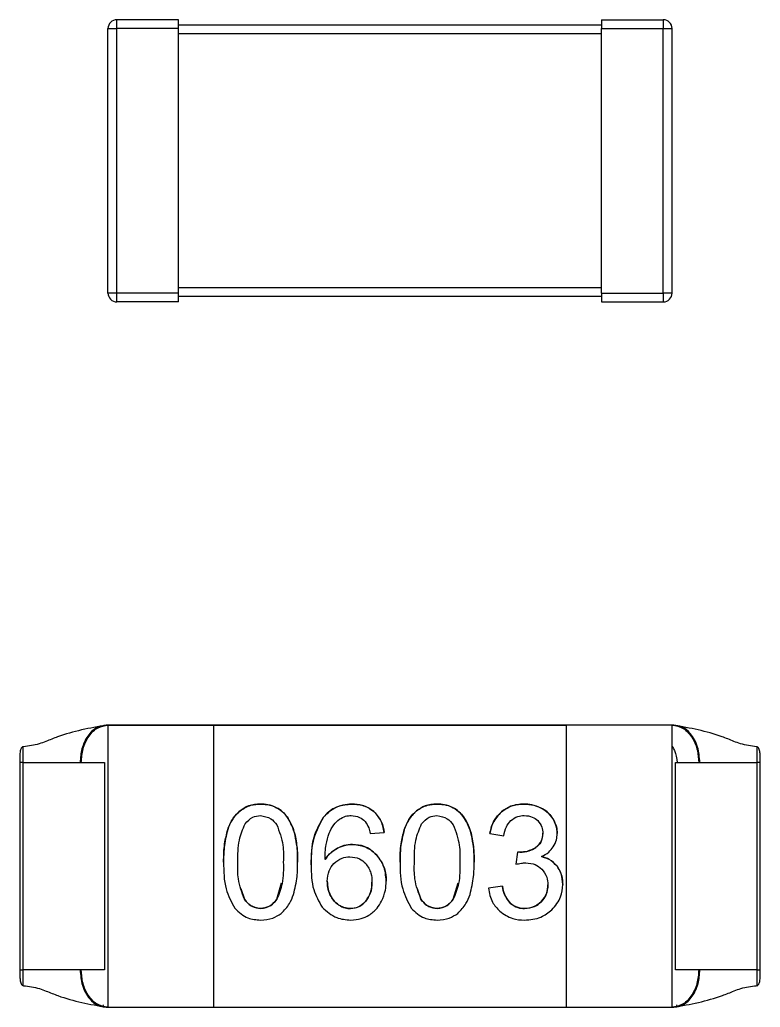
# Model space of a CAD drawing. Header units: millimetres. Extents: x 5 to 292, y 5 to 205.
# Drawn here: x 64.814 to 66.915, y 125.082 to 127.882 of the extents above; entities that cross this region are included whole.
import ezdxf

# ---------------------------------------------------------------- set-up
doc = ezdxf.new("R2010")
doc.units = ezdxf.units.MM

msp = doc.modelspace()

# ---------------------------------------------------------------- linework, layer by layer
at = {"color": 7, "linetype": 'Continuous', "lineweight": 25}
for p, q in [((65.0646, 127.1073), (65.0646, 127.8573)), ((65.0646, 127.8573), (65.0896, 127.8573)), ((65.0896, 127.8573), (65.0896, 127.8823)), ((65.2646, 127.8823), (65.0896, 127.8823)), ((65.2646, 127.8573), (65.0896, 127.8573)), ((65.0896, 127.1073), (65.0896, 127.8573)), ((65.2646, 127.8573), (65.2646, 127.8823)), ((66.4646, 127.8673), (65.2646, 127.8673)), ((65.2646, 127.1073), (65.2646, 127.8573)), ((66.4646, 127.8823), (66.6396, 127.8823)), ((66.4646, 127.8823), (66.4646, 127.8573)), ((66.4646, 127.8573), (66.6396, 127.8573)), ((66.4646, 127.1073), (66.4646, 127.8573)), ((66.6396, 127.8823), (66.6396, 127.8573)), ((66.6396, 127.1073), (66.6396, 127.8573)), ((66.6396, 127.8573), (66.6646, 127.8573)), ((66.6646, 127.1073), (66.6646, 127.8573)), ((66.4646, 127.8423), (65.2646, 127.8423)), ((65.0896, 127.1073), (65.0646, 127.1073)), ((65.0896, 127.0823), (65.0896, 127.1073)), ((65.2646, 127.1073), (65.0896, 127.1073)), ((66.4646, 127.1223), (65.2646, 127.1223)), ((65.2646, 127.0823), (65.2646, 127.1073)), ((66.4646, 127.1073), (66.6396, 127.1073)), ((66.4646, 127.1073), (66.4646, 127.0823)), ((66.6646, 127.1073), (66.6396, 127.1073)), ((66.6396, 127.1073), (66.6396, 127.0823)), ((65.2646, 127.0823), (65.0896, 127.0823)), ((66.4646, 127.0973), (65.2646, 127.0973)), ((66.4646, 127.0823), (66.6396, 127.0823)), ((65.0644, 125.8821), (65.0598, 125.8821)), ((65.3644, 125.8821), (65.0644, 125.8821)), ((65.0644, 125.8821), (65.0644, 125.8821)), ((65.0644, 125.8821), (65.3644, 125.8821)), ((65.0644, 125.8821), (65.0644, 125.0821)), ((65.3644, 125.0821), (65.3644, 125.8821)), ((66.3644, 125.8821), (65.3644, 125.8821)), ((65.3644, 125.8821), (66.3644, 125.8821)), ((66.6644, 125.8821), (66.3644, 125.8821)), ((66.3644, 125.8821), (66.3644, 125.0821)), ((66.6644, 125.8821), (66.3644, 125.8821)), ((66.6691, 125.8821), (66.6644, 125.8821)), ((66.6644, 125.0821), (66.6644, 125.8821)), ((66.6644, 125.8821), (66.6644, 125.8821)), ((64.8144, 125.7761), (64.8144, 125.1882)), ((64.8244, 125.1882), (64.8244, 125.7761)), ((64.9855, 125.7761), (64.9887, 125.7761)), ((65.0544, 125.7761), (65.0544, 125.1882)), ((66.6744, 125.1882), (66.6744, 125.7761)), ((66.7402, 125.7761), (66.7433, 125.7761)), ((66.9044, 125.7761), (66.9044, 125.1882)), ((66.9144, 125.1882), (66.9144, 125.7761)), ((65.8086, 125.5751), (65.848, 125.5781)), ((66.1475, 125.5748), (66.187, 125.5678)), ((66.2259, 125.5221), (66.2215, 125.4874)), ((65.5433, 125.3883), (65.557, 125.4346)), ((66.0439, 125.3883), (66.0576, 125.4346)), ((66.1831, 125.4252), (66.1435, 125.4199)), ((65.4413, 125.4193), (65.4517, 125.3882)), ((65.9418, 125.4193), (65.9522, 125.3882)), ((64.9887, 125.1882), (64.9855, 125.1882)), ((66.7433, 125.1882), (66.7402, 125.1882)), ((65.0506, 125.0839), (65.0515, 125.089)), ((66.6774, 125.089), (66.6782, 125.0839)), ((65.0644, 125.0821), (65.3644, 125.0821)), ((65.3644, 125.0821), (66.3644, 125.0821)), ((66.3644, 125.0821), (66.6644, 125.0821))]:
    msp.add_line(p, q, dxfattribs=at)
for centre, start, end in [((65.0896, 127.8573), 90, 180), ((66.6396, 127.8573), 0, 90), ((65.0896, 127.1073), 180, 270), ((66.6396, 127.1073), 270, 0)]:
    msp.add_arc(centre, 0.025, start, end, dxfattribs=at)
for points, knots in [([(65.0598, 125.8821), (65.013, 125.8736), (64.9544, 125.8629), (64.8934, 125.8377), (64.8617, 125.8255), (64.8398, 125.8228), (64.8246, 125.821)], [0, 0, 0, 0, 0.583174, 0.729951, 0.812889, 1, 1, 1, 1]), ([(65.0598, 125.8821), (65.0504, 125.8807), (65.0361, 125.8786), (65.0188, 125.8653), (65.0069, 125.8517), (64.9973, 125.8346), (64.988, 125.8099), (64.9865, 125.7894), (64.9855, 125.7761)], [0, 0, 0, 0, 0.239451, 0.368432, 0.499926, 0.631636, 0.76056, 1, 1, 1, 1]), ([(64.9887, 125.7761), (64.9897, 125.7894), (64.9913, 125.8099), (65.0007, 125.8346), (65.0105, 125.8517), (65.0227, 125.8653), (65.0402, 125.8786), (65.0549, 125.8807), (65.0644, 125.8821)], [0, 0, 0, 0, 0.23944, 0.368364, 0.500074, 0.631568, 0.760549, 1, 1, 1, 1]), ([(65.0644, 125.8821), (65.0636, 125.8821), (65.062, 125.8821), (65.0605, 125.8821), (65.0598, 125.8821)], [0, 0, 0, 0, 0.56, 1, 1, 1, 1]), ([(66.6644, 125.8821), (66.6752, 125.8803), (66.6975, 125.8764), (66.7229, 125.8477), (66.7377, 125.812), (66.7394, 125.7877), (66.7402, 125.7761)], [0, 0, 0, 0, 0.270266, 0.562339, 0.789685, 1, 1, 1, 1]), ([(66.6691, 125.8821), (66.6682, 125.8821), (66.6666, 125.8821), (66.6651, 125.8821), (66.6644, 125.8821)], [0, 0, 0, 0, 0.56, 1, 1, 1, 1]), ([(66.7433, 125.7761), (66.742, 125.7911), (66.7393, 125.8224), (66.7192, 125.8579), (66.6942, 125.8787), (66.6772, 125.881), (66.6691, 125.8821)], [0, 0, 0, 0, 0.270197, 0.562376, 0.789732, 1, 1, 1, 1]), ([(66.9042, 125.821), (66.8889, 125.8229), (66.8667, 125.8256), (66.8348, 125.838), (66.7739, 125.8631), (66.7155, 125.8737), (66.6691, 125.8821)], [0, 0, 0, 0, 0.189709, 0.273153, 0.421313, 1, 1, 1, 1]), ([(64.8244, 125.821), (64.8238, 125.8209), (64.8225, 125.8206), (64.8208, 125.8195), (64.8193, 125.8178), (64.8161, 125.8122), (64.8143, 125.7977), (64.8144, 125.7845), (64.8144, 125.7761)], [0, 0, 0, 0, 0.039858, 0.080626, 0.125652, 0.177466, 0.47696, 1, 1, 1, 1]), ([(64.8244, 125.7761), (64.8244, 125.7838), (64.8244, 125.7994), (64.8244, 125.8138), (64.8244, 125.821)], [0, 0, 0, 0, 0.49999, 1, 1, 1, 1]), ([(66.6644, 125.8218), (66.6669, 125.818), (66.6759, 125.8043), (66.6776, 125.7879), (66.6788, 125.7761)], [0, 0, 0, 0, 0.277069, 1, 1, 1, 1]), ([(66.9044, 125.821), (66.9044, 125.8138), (66.9044, 125.7994), (66.9044, 125.7838), (66.9044, 125.7761)], [0, 0, 0, 0, 0.50001, 1, 1, 1, 1]), ([(66.9144, 125.7761), (66.9144, 125.782), (66.9144, 125.7913), (66.9138, 125.8047), (66.912, 125.8137), (66.9084, 125.8188), (66.9062, 125.8204), (66.905, 125.8208), (66.9044, 125.821)], [0, 0, 0, 0, 0.36739, 0.580229, 0.83373, 0.922725, 0.961907, 1, 1, 1, 1]), ([(64.8246, 125.7761), (64.8395, 125.7761), (64.8692, 125.7761), (64.9119, 125.7761), (64.9519, 125.7761), (64.9743, 125.7761), (64.9855, 125.7761)], [0, 0, 0, 0, 0.249877, 0.499926, 0.750009, 1, 1, 1, 1]), ([(64.9887, 125.7761), (64.9985, 125.7761), (65.0181, 125.7761), (65.0383, 125.7761), (65.0518, 125.7761), (65.0536, 125.7761), (65.0544, 125.7761)], [0, 0, 0, 0, 0.249991, 0.500075, 0.750123, 1, 1, 1, 1]), ([(66.6744, 125.7761), (66.6753, 125.7761), (66.677, 125.7761), (66.6906, 125.7761), (66.7108, 125.7761), (66.7304, 125.7761), (66.7402, 125.7761)], [0, 0, 0, 0, 0.2498766, 0.4999257, 0.7500091, 1, 1, 1, 1]), ([(66.7433, 125.7761), (66.7546, 125.7761), (66.777, 125.7761), (66.817, 125.7761), (66.8597, 125.7761), (66.8894, 125.7761), (66.9042, 125.7761)], [0, 0, 0, 0, 0.249991, 0.500074, 0.750123, 1, 1, 1, 1]), ([(65.4975, 125.6583), (65.4857, 125.6576), (65.4645, 125.6562), (65.4469, 125.6446), (65.4392, 125.6394)], [0, 0, 0, 0, 0.55887, 1, 1, 1, 1]), ([(65.4392, 125.6394), (65.4492, 125.6457), (65.4671, 125.6569), (65.4882, 125.6579), (65.4975, 125.6583)], [0, 0, 0, 0, 0.557591, 1, 1, 1, 1]), ([(65.543, 125.6479), (65.5348, 125.6514), (65.5203, 125.6575), (65.5045, 125.6581), (65.4975, 125.6583)], [0, 0, 0, 0, 0.5588132, 1, 1, 1, 1]), ([(65.4975, 125.6583), (65.5064, 125.6579), (65.5222, 125.6571), (65.5366, 125.6507), (65.543, 125.6479)], [0, 0, 0, 0, 0.55941, 1, 1, 1, 1]), ([(65.5753, 125.6178), (65.5703, 125.6245), (65.5614, 125.6366), (65.5486, 125.6444), (65.543, 125.6479)], [0, 0, 0, 0, 0.5591577, 1, 1, 1, 1]), ([(65.543, 125.6479), (65.5501, 125.6434), (65.5627, 125.6353), (65.5714, 125.6232), (65.5753, 125.6178)], [0, 0, 0, 0, 0.558929, 1, 1, 1, 1]), ([(65.7566, 125.6583), (65.739, 125.6565), (65.7076, 125.6533), (65.6853, 125.6312), (65.6755, 125.6214)], [0, 0, 0, 0, 0.557391, 1, 1, 1, 1]), ([(65.6755, 125.6214), (65.6883, 125.6334), (65.7114, 125.655), (65.7427, 125.6573), (65.7566, 125.6583)], [0, 0, 0, 0, 0.556389, 1, 1, 1, 1]), ([(65.8189, 125.637), (65.8083, 125.6441), (65.7893, 125.6568), (65.7666, 125.6579), (65.7566, 125.6583)], [0, 0, 0, 0, 0.557302, 1, 1, 1, 1]), ([(65.7566, 125.6583), (65.7693, 125.6575), (65.7921, 125.6559), (65.8107, 125.6428), (65.8189, 125.637)], [0, 0, 0, 0, 0.558751, 1, 1, 1, 1]), ([(65.998, 125.6583), (65.9862, 125.6576), (65.9651, 125.6562), (65.9475, 125.6446), (65.9397, 125.6394)], [0, 0, 0, 0, 0.55887, 1, 1, 1, 1]), ([(65.9397, 125.6394), (65.9497, 125.6457), (65.9677, 125.6569), (65.9887, 125.6579), (65.998, 125.6583)], [0, 0, 0, 0, 0.557591, 1, 1, 1, 1]), ([(66.0435, 125.6479), (66.0354, 125.6514), (66.0208, 125.6575), (66.005, 125.6581), (65.998, 125.6583)], [0, 0, 0, 0, 0.558813, 1, 1, 1, 1]), ([(65.998, 125.6583), (66.0069, 125.6579), (66.0227, 125.6571), (66.0372, 125.6507), (66.0435, 125.6479)], [0, 0, 0, 0, 0.55941, 1, 1, 1, 1]), ([(66.0758, 125.6178), (66.0708, 125.6245), (66.0619, 125.6366), (66.0492, 125.6444), (66.0435, 125.6479)], [0, 0, 0, 0, 0.559158, 1, 1, 1, 1]), ([(66.0435, 125.6479), (66.0506, 125.6434), (66.0632, 125.6353), (66.072, 125.6232), (66.0758, 125.6178)], [0, 0, 0, 0, 0.558929, 1, 1, 1, 1]), ([(66.2444, 125.6583), (66.2313, 125.6574), (66.208, 125.6557), (66.1889, 125.6424), (66.1804, 125.6365)], [0, 0, 0, 0, 0.558637, 1, 1, 1, 1]), ([(66.1804, 125.6365), (66.1913, 125.6437), (66.2108, 125.6566), (66.2341, 125.6578), (66.2444, 125.6583)], [0, 0, 0, 0, 0.557574, 1, 1, 1, 1]), ([(66.2929, 125.647), (66.2842, 125.6507), (66.2686, 125.6573), (66.2518, 125.658), (66.2444, 125.6583)], [0, 0, 0, 0, 0.5590703, 1, 1, 1, 1]), ([(66.2444, 125.6583), (66.2538, 125.6578), (66.2707, 125.6568), (66.2861, 125.65), (66.2929, 125.647)], [0, 0, 0, 0, 0.559271, 1, 1, 1, 1]), ([(66.3269, 125.6162), (66.3217, 125.6232), (66.3124, 125.6359), (66.2989, 125.6436), (66.2929, 125.647)], [0, 0, 0, 0, 0.558608, 1, 1, 1, 1]), ([(66.2929, 125.647), (66.3005, 125.6426), (66.3139, 125.6345), (66.3229, 125.6218), (66.3269, 125.6162)], [0, 0, 0, 0, 0.559053, 1, 1, 1, 1]), ([(65.4392, 125.6394), (65.4306, 125.6307), (65.4153, 125.6151), (65.4076, 125.5947), (65.4042, 125.5857)], [0, 0, 0, 0, 0.558315, 1, 1, 1, 1]), ([(65.4042, 125.5857), (65.4087, 125.5971), (65.4167, 125.6175), (65.4323, 125.6327), (65.4392, 125.6394)], [0, 0, 0, 0, 0.559357, 1, 1, 1, 1]), ([(65.4536, 125.6025), (65.4601, 125.6099), (65.4719, 125.623), (65.4894, 125.6248), (65.4971, 125.6256)], [0, 0, 0, 0, 0.556637, 1, 1, 1, 1]), ([(65.4971, 125.6256), (65.5075, 125.6239), (65.5263, 125.6207), (65.5381, 125.606), (65.5433, 125.5995)], [0, 0, 0, 0, 0.555102, 1, 1, 1, 1]), ([(65.5953, 125.5699), (65.5926, 125.5793), (65.5878, 125.596), (65.5791, 125.6112), (65.5753, 125.6178)], [0, 0, 0, 0, 0.559794, 1, 1, 1, 1]), ([(65.5753, 125.6178), (65.5801, 125.6093), (65.5886, 125.5941), (65.5932, 125.5773), (65.5953, 125.5699)], [0, 0, 0, 0, 0.55945, 1, 1, 1, 1]), ([(65.6755, 125.6214), (65.6631, 125.5976), (65.641, 125.5549), (65.641, 125.5069), (65.641, 125.4856)], [0, 0, 0, 0, 0.5566066, 1, 1, 1, 1]), ([(65.641, 125.4856), (65.6414, 125.5127), (65.642, 125.5609), (65.6653, 125.603), (65.6755, 125.6214)], [0, 0, 0, 0, 0.560298, 1, 1, 1, 1]), ([(65.721, 125.6153), (65.7267, 125.6187), (65.737, 125.6248), (65.7489, 125.6255), (65.7542, 125.6258)], [0, 0, 0, 0, 0.558251, 1, 1, 1, 1]), ([(65.7542, 125.6258), (65.7625, 125.6249), (65.7775, 125.6233), (65.7887, 125.6133), (65.7937, 125.6089)], [0, 0, 0, 0, 0.55747, 1, 1, 1, 1]), ([(65.848, 125.5781), (65.8455, 125.5906), (65.841, 125.613), (65.8256, 125.6297), (65.8189, 125.637)], [0, 0, 0, 0, 0.558728, 1, 1, 1, 1]), ([(65.8189, 125.637), (65.8272, 125.6275), (65.8422, 125.6103), (65.8462, 125.588), (65.848, 125.5781)], [0, 0, 0, 0, 0.5573, 1, 1, 1, 1]), ([(65.9397, 125.6394), (65.9312, 125.6307), (65.9158, 125.6151), (65.9082, 125.5947), (65.9048, 125.5857)], [0, 0, 0, 0, 0.558315, 1, 1, 1, 1]), ([(65.9048, 125.5857), (65.9093, 125.5971), (65.9173, 125.6175), (65.9328, 125.6327), (65.9397, 125.6394)], [0, 0, 0, 0, 0.559357, 1, 1, 1, 1]), ([(65.9541, 125.6025), (65.9607, 125.6099), (65.9725, 125.623), (65.9899, 125.6248), (65.9976, 125.6256)], [0, 0, 0, 0, 0.556637, 1, 1, 1, 1]), ([(65.9976, 125.6256), (66.008, 125.6239), (66.0268, 125.6207), (66.0386, 125.606), (66.0439, 125.5995)], [0, 0, 0, 0, 0.555102, 1, 1, 1, 1]), ([(66.0958, 125.5699), (66.0931, 125.5793), (66.0883, 125.596), (66.0796, 125.6112), (66.0758, 125.6178)], [0, 0, 0, 0, 0.559794, 1, 1, 1, 1]), ([(66.0758, 125.6178), (66.0806, 125.6093), (66.0891, 125.5941), (66.0938, 125.5773), (66.0958, 125.5699)], [0, 0, 0, 0, 0.55945, 1, 1, 1, 1]), ([(66.1804, 125.6365), (66.1714, 125.6265), (66.1552, 125.6086), (66.1498, 125.5852), (66.1475, 125.5748)], [0, 0, 0, 0, 0.557511, 1, 1, 1, 1]), ([(66.1475, 125.5748), (66.1507, 125.588), (66.1565, 125.6114), (66.1731, 125.6288), (66.1804, 125.6365)], [0, 0, 0, 0, 0.558943, 1, 1, 1, 1]), ([(66.2068, 125.6113), (66.2132, 125.6161), (66.2247, 125.6245), (66.239, 125.6254), (66.2452, 125.6258)], [0, 0, 0, 0, 0.557354, 1, 1, 1, 1]), ([(66.2452, 125.6258), (66.2531, 125.6252), (66.2673, 125.6241), (66.2784, 125.6154), (66.2833, 125.6115)], [0, 0, 0, 0, 0.5583794, 1, 1, 1, 1]), ([(66.3386, 125.5746), (66.338, 125.5828), (66.3368, 125.5975), (66.3299, 125.6104), (66.3269, 125.6162)], [0, 0, 0, 0, 0.558809, 1, 1, 1, 1]), ([(66.3269, 125.6162), (66.3306, 125.6088), (66.3373, 125.5957), (66.3382, 125.5811), (66.3386, 125.5746)], [0, 0, 0, 0, 0.558988, 1, 1, 1, 1]), ([(65.4331, 125.4938), (65.4329, 125.5149), (65.4326, 125.5526), (65.4472, 125.5873), (65.4536, 125.6025)], [0, 0, 0, 0, 0.5607449, 1, 1, 1, 1]), ([(65.5433, 125.5995), (65.5504, 125.5804), (65.5632, 125.5462), (65.5623, 125.5099), (65.5619, 125.4938)], [0, 0, 0, 0, 0.557111, 1, 1, 1, 1]), ([(65.6915, 125.5755), (65.6955, 125.5841), (65.7027, 125.5993), (65.7154, 125.6104), (65.721, 125.6153)], [0, 0, 0, 0, 0.559371, 1, 1, 1, 1]), ([(65.7937, 125.6089), (65.7976, 125.6031), (65.8046, 125.5927), (65.8074, 125.5805), (65.8086, 125.5751)], [0, 0, 0, 0, 0.558129, 1, 1, 1, 1]), ([(65.9337, 125.4938), (65.9335, 125.5149), (65.9331, 125.5526), (65.9477, 125.5873), (65.9541, 125.6025)], [0, 0, 0, 0, 0.560745, 1, 1, 1, 1]), ([(66.0439, 125.5995), (66.051, 125.5804), (66.0637, 125.5462), (66.0628, 125.5099), (66.0624, 125.4938)], [0, 0, 0, 0, 0.557111, 1, 1, 1, 1]), ([(66.187, 125.5678), (66.1887, 125.5769), (66.1919, 125.593), (66.2022, 125.6057), (66.2068, 125.6113)], [0, 0, 0, 0, 0.559565, 1, 1, 1, 1]), ([(66.2833, 125.6115), (66.288, 125.6056), (66.2966, 125.595), (66.2976, 125.5815), (66.298, 125.5755)], [0, 0, 0, 0, 0.557163, 1, 1, 1, 1]), ([(65.4042, 125.5857), (65.4001, 125.5688), (65.3928, 125.5386), (65.3926, 125.5075), (65.3925, 125.4938)], [0, 0, 0, 0, 0.559316, 1, 1, 1, 1]), ([(65.3925, 125.4938), (65.3927, 125.5112), (65.3932, 125.5423), (65.4009, 125.5725), (65.4042, 125.5857)], [0, 0, 0, 0, 0.559971, 1, 1, 1, 1]), ([(65.6025, 125.4938), (65.6024, 125.5081), (65.6022, 125.5337), (65.5974, 125.5588), (65.5953, 125.5699)], [0, 0, 0, 0, 0.560005, 1, 1, 1, 1]), ([(65.5953, 125.5699), (65.5978, 125.5558), (65.6024, 125.5306), (65.6025, 125.505), (65.6025, 125.4938)], [0, 0, 0, 0, 0.559581, 1, 1, 1, 1]), ([(65.6803, 125.501), (65.6806, 125.5152), (65.6811, 125.5406), (65.6883, 125.5648), (65.6915, 125.5755)], [0, 0, 0, 0, 0.560059, 1, 1, 1, 1]), ([(65.9048, 125.5857), (65.9007, 125.5688), (65.8933, 125.5386), (65.8931, 125.5075), (65.893, 125.4938)], [0, 0, 0, 0, 0.559316, 1, 1, 1, 1]), ([(65.893, 125.4938), (65.8933, 125.5112), (65.8937, 125.5423), (65.9014, 125.5725), (65.9048, 125.5857)], [0, 0, 0, 0, 0.559971, 1, 1, 1, 1]), ([(66.1031, 125.4938), (66.103, 125.5081), (66.1027, 125.5337), (66.0979, 125.5588), (66.0958, 125.5699)], [0, 0, 0, 0, 0.560005, 1, 1, 1, 1]), ([(66.0958, 125.5699), (66.0984, 125.5558), (66.103, 125.5306), (66.103, 125.505), (66.1031, 125.4938)], [0, 0, 0, 0, 0.559581, 1, 1, 1, 1]), ([(66.298, 125.5755), (66.2971, 125.5664), (66.2955, 125.5501), (66.2832, 125.5395), (66.2778, 125.5349)], [0, 0, 0, 0, 0.557306, 1, 1, 1, 1]), ([(66.2778, 125.5349), (66.2844, 125.541), (66.2965, 125.5521), (66.2975, 125.5683), (66.298, 125.5755)], [0, 0, 0, 0, 0.554781, 1, 1, 1, 1]), ([(66.3274, 125.5366), (66.331, 125.5433), (66.3375, 125.5552), (66.3383, 125.5687), (66.3386, 125.5746)], [0, 0, 0, 0, 0.5586797, 1, 1, 1, 1]), ([(65.7153, 125.5333), (65.7076, 125.5285), (65.6939, 125.5199), (65.6845, 125.5068), (65.6803, 125.501)], [0, 0, 0, 0, 0.558753, 1, 1, 1, 1]), ([(65.6803, 125.501), (65.6857, 125.5083), (65.6954, 125.5213), (65.7092, 125.5296), (65.7153, 125.5333)], [0, 0, 0, 0, 0.5592484, 1, 1, 1, 1]), ([(65.7585, 125.5439), (65.7501, 125.5433), (65.7351, 125.5422), (65.7213, 125.536), (65.7153, 125.5333)], [0, 0, 0, 0, 0.559124, 1, 1, 1, 1]), ([(65.7153, 125.5333), (65.723, 125.5367), (65.7369, 125.5427), (65.7519, 125.5435), (65.7585, 125.5439)], [0, 0, 0, 0, 0.559211, 1, 1, 1, 1]), ([(65.8259, 125.5148), (65.8149, 125.524), (65.7953, 125.5407), (65.7698, 125.5429), (65.7585, 125.5439)], [0, 0, 0, 0, 0.557548, 1, 1, 1, 1]), ([(65.7585, 125.5439), (65.7728, 125.5422), (65.7984, 125.5393), (65.8175, 125.5223), (65.8259, 125.5148)], [0, 0, 0, 0, 0.55734, 1, 1, 1, 1]), ([(66.2778, 125.5349), (66.2698, 125.5306), (66.2555, 125.523), (66.2394, 125.5221), (66.2323, 125.5217)], [0, 0, 0, 0, 0.5586129, 1, 1, 1, 1]), ([(66.2323, 125.5217), (66.2413, 125.5223), (66.2575, 125.5235), (66.2715, 125.5314), (66.2778, 125.5349)], [0, 0, 0, 0, 0.558865, 1, 1, 1, 1]), ([(66.2942, 125.5094), (66.3015, 125.5132), (66.3145, 125.52), (66.3235, 125.5315), (66.3274, 125.5366)], [0, 0, 0, 0, 0.559253, 1, 1, 1, 1]), ([(65.7052, 125.4897), (65.7126, 125.4959), (65.7259, 125.5069), (65.7431, 125.5083), (65.7506, 125.5089)], [0, 0, 0, 0, 0.557502, 1, 1, 1, 1]), ([(65.7506, 125.5089), (65.7602, 125.5079), (65.7772, 125.5062), (65.7899, 125.4947), (65.7955, 125.4897)], [0, 0, 0, 0, 0.557532, 1, 1, 1, 1]), ([(65.8537, 125.4395), (65.8525, 125.4551), (65.8504, 125.483), (65.8334, 125.505), (65.8259, 125.5148)], [0, 0, 0, 0, 0.558464, 1, 1, 1, 1]), ([(65.8259, 125.5148), (65.8351, 125.5022), (65.8515, 125.4795), (65.853, 125.4518), (65.8537, 125.4395)], [0, 0, 0, 0, 0.557071, 1, 1, 1, 1]), ([(66.2323, 125.5217), (66.2311, 125.5217), (66.229, 125.5218), (66.2268, 125.522), (66.2259, 125.5221)], [0, 0, 0, 0, 0.559919, 1, 1, 1, 1]), ([(66.3386, 125.482), (66.3316, 125.4892), (66.3191, 125.5022), (66.3019, 125.5072), (66.2942, 125.5094)], [0, 0, 0, 0, 0.557694, 1, 1, 1, 1]), ([(66.2942, 125.5094), (66.3039, 125.5064), (66.3211, 125.501), (66.3333, 125.4878), (66.3386, 125.482)], [0, 0, 0, 0, 0.558645, 1, 1, 1, 1]), ([(65.3925, 125.4938), (65.3927, 125.4678), (65.3932, 125.4215), (65.4148, 125.3807), (65.4243, 125.3628)], [0, 0, 0, 0, 0.560387, 1, 1, 1, 1]), ([(65.4517, 125.3882), (65.4446, 125.4072), (65.4318, 125.4413), (65.4327, 125.4777), (65.4331, 125.4938)], [0, 0, 0, 0, 0.557129, 1, 1, 1, 1]), ([(65.5619, 125.4938), (65.5622, 125.4733), (65.5628, 125.4369), (65.5493, 125.4031), (65.5433, 125.3883)], [0, 0, 0, 0, 0.560913, 1, 1, 1, 1]), ([(65.5909, 125.4023), (65.595, 125.4191), (65.6022, 125.4492), (65.6024, 125.4801), (65.6025, 125.4938)], [0, 0, 0, 0, 0.559331, 1, 1, 1, 1]), ([(65.641, 125.4856), (65.6413, 125.4617), (65.6417, 125.4189), (65.6629, 125.382), (65.6722, 125.3658)], [0, 0, 0, 0, 0.560405, 1, 1, 1, 1]), ([(65.6865, 125.4393), (65.6873, 125.4497), (65.6886, 125.4685), (65.7001, 125.4832), (65.7052, 125.4897)], [0, 0, 0, 0, 0.558512, 1, 1, 1, 1]), ([(65.7955, 125.4897), (65.8015, 125.4808), (65.8123, 125.4648), (65.813, 125.4456), (65.8133, 125.4371)], [0, 0, 0, 0, 0.556751, 1, 1, 1, 1]), ([(65.893, 125.4938), (65.8933, 125.4678), (65.8937, 125.4215), (65.9154, 125.3807), (65.9249, 125.3628)], [0, 0, 0, 0, 0.560387, 1, 1, 1, 1]), ([(65.9522, 125.3882), (65.9451, 125.4072), (65.9324, 125.4413), (65.9333, 125.4777), (65.9337, 125.4938)], [0, 0, 0, 0, 0.557129, 1, 1, 1, 1]), ([(66.0624, 125.4938), (66.0628, 125.4733), (66.0633, 125.4369), (66.0498, 125.4031), (66.0439, 125.3883)], [0, 0, 0, 0, 0.5609132, 1, 1, 1, 1]), ([(66.0914, 125.4023), (66.0955, 125.4191), (66.1028, 125.4492), (66.103, 125.4801), (66.1031, 125.4938)], [0, 0, 0, 0, 0.559331, 1, 1, 1, 1]), ([(66.2215, 125.4874), (66.2266, 125.4887), (66.2358, 125.491), (66.2453, 125.4915), (66.2494, 125.4918)], [0, 0, 0, 0, 0.559977, 1, 1, 1, 1]), ([(66.2494, 125.4918), (66.2589, 125.491), (66.2758, 125.4895), (66.2889, 125.4788), (66.2947, 125.4741)], [0, 0, 0, 0, 0.55812, 1, 1, 1, 1]), ([(66.3544, 125.43), (66.3538, 125.4405), (66.3527, 125.4592), (66.3429, 125.475), (66.3386, 125.482)], [0, 0, 0, 0, 0.559038, 1, 1, 1, 1]), ([(66.3386, 125.482), (66.3439, 125.473), (66.3533, 125.4569), (66.3541, 125.4383), (66.3544, 125.43)], [0, 0, 0, 0, 0.5577793, 1, 1, 1, 1]), ([(66.2947, 125.4741), (66.3005, 125.4667), (66.3109, 125.4534), (66.312, 125.4366), (66.3125, 125.4292)], [0, 0, 0, 0, 0.557128, 1, 1, 1, 1]), ([(65.6952, 125.4002), (65.6924, 125.4072), (65.6874, 125.4198), (65.6868, 125.4333), (65.6865, 125.4393)], [0, 0, 0, 0, 0.559307, 1, 1, 1, 1]), ([(65.6865, 125.4393), (65.6869, 125.4317), (65.6878, 125.4182), (65.6929, 125.4057), (65.6952, 125.4002)], [0, 0, 0, 0, 0.559284, 1, 1, 1, 1]), ([(65.8133, 125.4371), (65.8127, 125.4259), (65.8116, 125.4058), (65.8002, 125.3894), (65.7952, 125.3821)], [0, 0, 0, 0, 0.559132, 1, 1, 1, 1]), ([(65.7952, 125.3821), (65.8013, 125.3915), (65.8123, 125.4083), (65.813, 125.4282), (65.8133, 125.4371)], [0, 0, 0, 0, 0.556906, 1, 1, 1, 1]), ([(65.8406, 125.3831), (65.8448, 125.3933), (65.8524, 125.4113), (65.8533, 125.4309), (65.8537, 125.4395)], [0, 0, 0, 0, 0.5591236, 1, 1, 1, 1]), ([(66.1435, 125.4199), (66.1461, 125.406), (66.1508, 125.3811), (66.1679, 125.3626), (66.1755, 125.3545)], [0, 0, 0, 0, 0.558222, 1, 1, 1, 1]), ([(66.2062, 125.3768), (66.1999, 125.3848), (66.1886, 125.3993), (66.1847, 125.4173), (66.1831, 125.4252)], [0, 0, 0, 0, 0.5572571, 1, 1, 1, 1]), ([(66.1831, 125.4252), (66.1853, 125.4151), (66.1894, 125.3972), (66.2011, 125.383), (66.2062, 125.3768)], [0, 0, 0, 0, 0.5599579, 1, 1, 1, 1]), ([(66.3125, 125.4292), (66.3115, 125.4191), (66.3098, 125.4012), (66.2983, 125.3874), (66.2933, 125.3813)], [0, 0, 0, 0, 0.5578731, 1, 1, 1, 1]), ([(66.2933, 125.3813), (66.2995, 125.3892), (66.3106, 125.4034), (66.3119, 125.4213), (66.3125, 125.4292)], [0, 0, 0, 0, 0.557365, 1, 1, 1, 1]), ([(66.3237, 125.3585), (66.3335, 125.3702), (66.3512, 125.391), (66.3534, 125.4181), (66.3544, 125.43)], [0, 0, 0, 0, 0.5574844, 1, 1, 1, 1]), ([(65.5561, 125.3484), (65.5646, 125.3572), (65.5799, 125.3728), (65.5875, 125.3932), (65.5909, 125.4023)], [0, 0, 0, 0, 0.558322, 1, 1, 1, 1]), ([(65.7194, 125.3717), (65.7138, 125.3761), (65.7037, 125.3839), (65.6978, 125.3952), (65.6952, 125.4002)], [0, 0, 0, 0, 0.5584506, 1, 1, 1, 1]), ([(65.6952, 125.4002), (65.6986, 125.3939), (65.7047, 125.3826), (65.7149, 125.3751), (65.7194, 125.3717)], [0, 0, 0, 0, 0.559059, 1, 1, 1, 1]), ([(66.0566, 125.3484), (66.0651, 125.3572), (66.0804, 125.3728), (66.0881, 125.3932), (66.0914, 125.4023)], [0, 0, 0, 0, 0.558322, 1, 1, 1, 1]), ([(65.4975, 125.3619), (65.4872, 125.3637), (65.4685, 125.367), (65.4569, 125.3817), (65.4517, 125.3882)], [0, 0, 0, 0, 0.5549298, 1, 1, 1, 1]), ([(65.4517, 125.3882), (65.4585, 125.3801), (65.4707, 125.3656), (65.4893, 125.3631), (65.4975, 125.3619)], [0, 0, 0, 0, 0.557844, 1, 1, 1, 1]), ([(65.5433, 125.3883), (65.5365, 125.3802), (65.5243, 125.3656), (65.5057, 125.3631), (65.4975, 125.3619)], [0, 0, 0, 0, 0.557861, 1, 1, 1, 1]), ([(65.4975, 125.3619), (65.5079, 125.3637), (65.5265, 125.367), (65.5381, 125.3817), (65.5433, 125.3883)], [0, 0, 0, 0, 0.5548838, 1, 1, 1, 1]), ([(65.6722, 125.3658), (65.6851, 125.3541), (65.7082, 125.333), (65.7391, 125.3305), (65.7528, 125.3294)], [0, 0, 0, 0, 0.556855, 1, 1, 1, 1]), ([(65.7522, 125.3619), (65.7457, 125.3625), (65.7341, 125.3635), (65.7239, 125.3692), (65.7194, 125.3717)], [0, 0, 0, 0, 0.558638, 1, 1, 1, 1]), ([(65.7194, 125.3717), (65.7252, 125.3686), (65.7355, 125.3631), (65.7471, 125.3623), (65.7522, 125.3619)], [0, 0, 0, 0, 0.559004, 1, 1, 1, 1]), ([(65.7952, 125.3821), (65.7884, 125.3758), (65.7761, 125.3644), (65.7595, 125.3627), (65.7522, 125.3619)], [0, 0, 0, 0, 0.557723, 1, 1, 1, 1]), ([(65.7522, 125.3619), (65.7614, 125.3632), (65.7781, 125.3654), (65.79, 125.377), (65.7952, 125.3821)], [0, 0, 0, 0, 0.556707, 1, 1, 1, 1]), ([(65.8047, 125.3433), (65.8129, 125.3493), (65.8277, 125.3602), (65.8367, 125.3761), (65.8406, 125.3831)], [0, 0, 0, 0, 0.558596, 1, 1, 1, 1]), ([(65.998, 125.3619), (65.9877, 125.3637), (65.9691, 125.367), (65.9574, 125.3817), (65.9522, 125.3882)], [0, 0, 0, 0, 0.5549298, 1, 1, 1, 1]), ([(65.9522, 125.3882), (65.959, 125.3801), (65.9712, 125.3656), (65.9898, 125.3631), (65.998, 125.3619)], [0, 0, 0, 0, 0.557844, 1, 1, 1, 1]), ([(66.0439, 125.3883), (66.0371, 125.3802), (66.0249, 125.3656), (66.0063, 125.3631), (65.998, 125.3619)], [0, 0, 0, 0, 0.557861, 1, 1, 1, 1]), ([(65.998, 125.3619), (66.0084, 125.3637), (66.0271, 125.367), (66.0387, 125.3817), (66.0439, 125.3883)], [0, 0, 0, 0, 0.554884, 1, 1, 1, 1]), ([(66.2461, 125.3619), (66.2379, 125.3627), (66.2232, 125.364), (66.2114, 125.3728), (66.2062, 125.3768)], [0, 0, 0, 0, 0.558206, 1, 1, 1, 1]), ([(66.2062, 125.3768), (66.2129, 125.3719), (66.225, 125.3633), (66.2396, 125.3624), (66.2461, 125.3619)], [0, 0, 0, 0, 0.557615, 1, 1, 1, 1]), ([(66.2933, 125.3813), (66.2855, 125.375), (66.2716, 125.3639), (66.2539, 125.3625), (66.2461, 125.3619)], [0, 0, 0, 0, 0.557451, 1, 1, 1, 1]), ([(66.2461, 125.3619), (66.256, 125.3629), (66.2738, 125.3648), (66.2873, 125.3762), (66.2933, 125.3813)], [0, 0, 0, 0, 0.557708, 1, 1, 1, 1]), ([(65.4243, 125.3628), (65.4359, 125.3519), (65.4567, 125.3323), (65.485, 125.3303), (65.4975, 125.3294)], [0, 0, 0, 0, 0.55614, 1, 1, 1, 1]), ([(65.4975, 125.3294), (65.5094, 125.3302), (65.5306, 125.3316), (65.5483, 125.3433), (65.5561, 125.3484)], [0, 0, 0, 0, 0.558877, 1, 1, 1, 1]), ([(65.7528, 125.3294), (65.763, 125.3301), (65.7813, 125.3312), (65.7975, 125.3396), (65.8047, 125.3433)], [0, 0, 0, 0, 0.559085, 1, 1, 1, 1]), ([(65.9249, 125.3628), (65.9364, 125.3519), (65.9572, 125.3323), (65.9855, 125.3303), (65.998, 125.3294)], [0, 0, 0, 0, 0.55614, 1, 1, 1, 1]), ([(65.998, 125.3294), (66.0099, 125.3302), (66.0312, 125.3316), (66.0488, 125.3433), (66.0566, 125.3484)], [0, 0, 0, 0, 0.558877, 1, 1, 1, 1]), ([(66.1755, 125.3545), (66.1874, 125.3462), (66.2087, 125.3313), (66.2345, 125.3298), (66.2459, 125.3292)], [0, 0, 0, 0, 0.557387, 1, 1, 1, 1]), ([(66.2459, 125.3292), (66.262, 125.3305), (66.2909, 125.333), (66.3137, 125.3507), (66.3237, 125.3585)], [0, 0, 0, 0, 0.558278, 1, 1, 1, 1]), ([(64.8144, 125.1882), (64.8145, 125.1823), (64.8145, 125.1729), (64.8151, 125.1596), (64.8169, 125.1506), (64.8205, 125.1454), (64.8227, 125.1438), (64.8239, 125.1434), (64.8244, 125.1432)], [0, 0, 0, 0, 0.367392, 0.580228, 0.833727, 0.922723, 0.961906, 1, 1, 1, 1]), ([(64.8244, 125.1432), (64.8244, 125.1505), (64.8244, 125.1649), (64.8244, 125.1804), (64.8244, 125.1882)], [0, 0, 0, 0, 0.50001, 1, 1, 1, 1]), ([(64.9855, 125.1882), (64.9743, 125.1882), (64.9519, 125.1882), (64.9119, 125.1882), (64.8692, 125.1882), (64.8395, 125.1882), (64.8246, 125.1882)], [0, 0, 0, 0, 0.2499909, 0.5000743, 0.7501234, 1, 1, 1, 1]), ([(64.9855, 125.1882), (64.9868, 125.1732), (64.9896, 125.1419), (65.0097, 125.1063), (65.0346, 125.0856), (65.0516, 125.0833), (65.0598, 125.0821)], [0, 0, 0, 0, 0.270191, 0.562378, 0.789736, 1, 1, 1, 1]), ([(65.0544, 125.1882), (65.0536, 125.1882), (65.0518, 125.1882), (65.0383, 125.1882), (65.0181, 125.1882), (64.9985, 125.1882), (64.9887, 125.1882)], [0, 0, 0, 0, 0.249877, 0.499926, 0.750009, 1, 1, 1, 1]), ([(65.0644, 125.0821), (65.0537, 125.084), (65.0314, 125.0879), (65.006, 125.1166), (64.9912, 125.1523), (64.9895, 125.1765), (64.9887, 125.1882)], [0, 0, 0, 0, 0.270263, 0.562341, 0.78969, 1, 1, 1, 1]), ([(66.7402, 125.1882), (66.7392, 125.1749), (66.7376, 125.1543), (66.7281, 125.1297), (66.7184, 125.1126), (66.7062, 125.099), (66.6886, 125.0857), (66.674, 125.0835), (66.6644, 125.0821)], [0, 0, 0, 0, 0.239453, 0.368374, 0.500073, 0.631562, 0.760539, 1, 1, 1, 1]), ([(66.6691, 125.0821), (66.6784, 125.0835), (66.6928, 125.0857), (66.7101, 125.099), (66.722, 125.1126), (66.7316, 125.1297), (66.7408, 125.1543), (66.7424, 125.1749), (66.7433, 125.1882)], [0, 0, 0, 0, 0.2394606, 0.3684384, 0.4999271, 0.6316262, 0.7605468, 1, 1, 1, 1]), ([(66.7402, 125.1882), (66.7304, 125.1882), (66.7108, 125.1882), (66.6906, 125.1882), (66.677, 125.1882), (66.6753, 125.1882), (66.6744, 125.1882)], [0, 0, 0, 0, 0.249991, 0.500075, 0.750123, 1, 1, 1, 1]), ([(66.9042, 125.1882), (66.8894, 125.1882), (66.8597, 125.1882), (66.817, 125.1882), (66.777, 125.1882), (66.7546, 125.1882), (66.7433, 125.1882)], [0, 0, 0, 0, 0.249877, 0.499926, 0.750009, 1, 1, 1, 1]), ([(66.9044, 125.1882), (66.9044, 125.1804), (66.9044, 125.1649), (66.9044, 125.1505), (66.9044, 125.1432)], [0, 0, 0, 0, 0.49999, 1, 1, 1, 1]), ([(66.9044, 125.1432), (66.9051, 125.1434), (66.9064, 125.1436), (66.9081, 125.1448), (66.9096, 125.1465), (66.9128, 125.1521), (66.9146, 125.1665), (66.9145, 125.1798), (66.9144, 125.1882)], [0, 0, 0, 0, 0.039855, 0.08062, 0.125646, 0.17746, 0.476958, 1, 1, 1, 1]), ([(64.8246, 125.1432), (64.84, 125.1414), (64.8622, 125.1387), (64.8941, 125.1263), (64.955, 125.1012), (65.0133, 125.0906), (65.0598, 125.0821)], [0, 0, 0, 0, 0.189709, 0.273153, 0.421313, 1, 1, 1, 1]), ([(66.6691, 125.0821), (66.7159, 125.0907), (66.7745, 125.1014), (66.8355, 125.1266), (66.8672, 125.1388), (66.8891, 125.1414), (66.9042, 125.1432)], [0, 0, 0, 0, 0.5831736, 0.729951, 0.8128889, 1, 1, 1, 1]), ([(65.0598, 125.0821), (65.0607, 125.0821), (65.0622, 125.0821), (65.0638, 125.0821), (65.0644, 125.0821)], [0, 0, 0, 0, 0.5599995, 1, 1, 1, 1]), ([(66.6644, 125.0821), (66.6653, 125.0821), (66.6668, 125.0821), (66.6684, 125.0821), (66.6691, 125.0821)], [0, 0, 0, 0, 0.56, 1, 1, 1, 1])]:
    msp.add_open_spline(points, degree=3, knots=knots, dxfattribs=at)
for points in [[(64.8244, 125.7761), (64.8231, 125.7761), (64.8205, 125.7761), (64.8172, 125.7761), (64.8149, 125.7761), (64.8146, 125.7761), (64.8144, 125.7761)], [(66.9144, 125.7761), (66.9143, 125.7761), (66.914, 125.7761), (66.9117, 125.7761), (66.9084, 125.7761), (66.9057, 125.7761), (66.9044, 125.7761)], [(64.8144, 125.1882), (64.8146, 125.1882), (64.8149, 125.1882), (64.8172, 125.1882), (64.8205, 125.1882), (64.8231, 125.1882), (64.8244, 125.1882)], [(66.9044, 125.1882), (66.9057, 125.1882), (66.9084, 125.1882), (66.9117, 125.1882), (66.914, 125.1882), (66.9143, 125.1882), (66.9144, 125.1882)]]:
    msp.add_open_spline(points, degree=3, dxfattribs=at)

doc.saveas('drawing.dxf')
